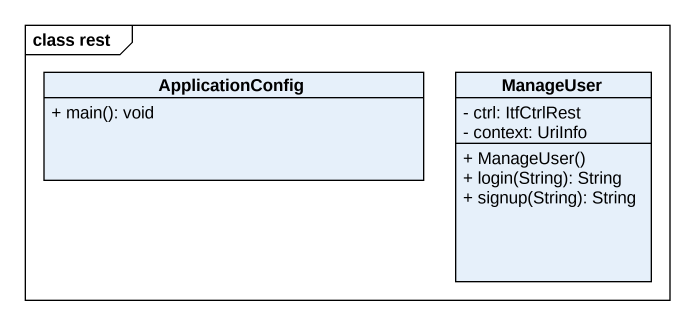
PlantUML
@startuml
mainframe class rest
hide circle
hide empty members
skinparam classAttributeIconSize 0
class ApplicationConfig {
  + main(): void
}
class ManageUser {
  - ctrl: ItfCtrlRest
  - context: UriInfo
  + ManageUser()
  + login(String): String
  + signup(String): String
}
@enduml
